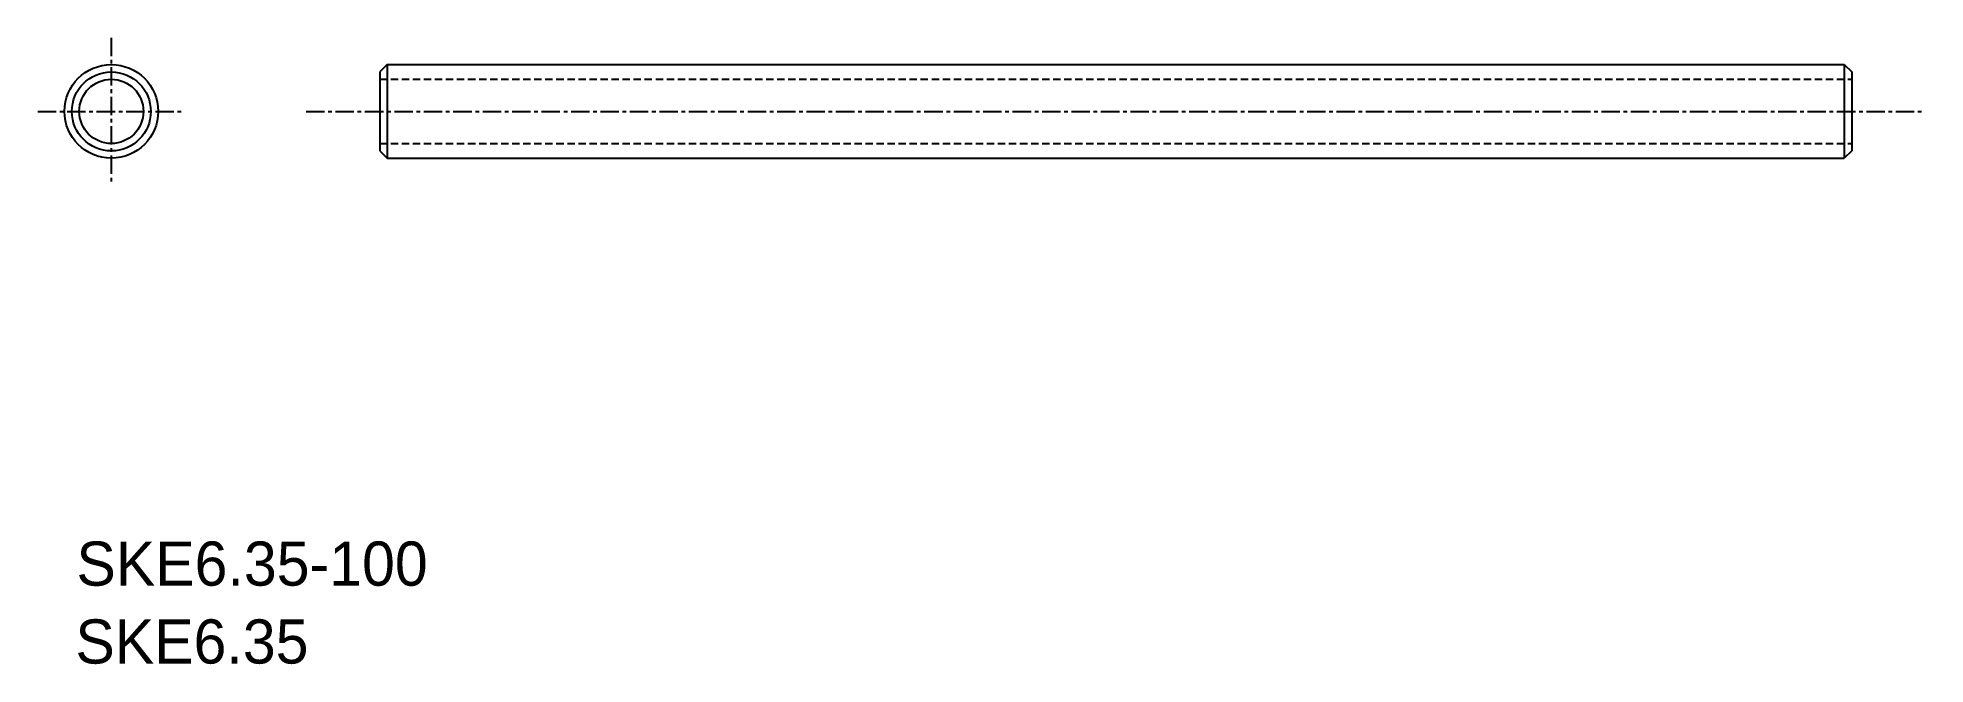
# Model space of a CAD drawing. Extents: x -109 to 19, y 111 to 153.
import ezdxf

# ---------------------------------------------------------------- set-up
doc = ezdxf.new("R2010")
doc.units = 0
doc.linetypes.add('CENTER', pattern=[2, 1.25, -0.25, 0.25, -0.25])
doc.linetypes.add('DASHED', pattern=[0.75, 0.5, -0.25])
doc.layers.get('0').update_dxf_attribs({"linetype": 'CONTINUOUS'})
doc.layers.add('CENTER', color=1, linetype='CENTER')

msp = doc.modelspace()

# ---------------------------------------------------------------- linework, layer by layer
at = {"color": 7, "linetype": 'CONTINUOUS'}
for p, q in [((-85.6, 151.61), (-86.1, 151.11)), ((-85.6, 151.61), (13.4, 151.61)), ((-85.6, 151.61), (-85.6, 145.26)), ((13.4, 151.61), (13.4, 145.26)), ((13.4, 151.61), (13.9, 151.11)), ((-86.1, 151.11), (-86.1, 145.76)), ((13.9, 151.11), (13.9, 145.76)), ((-86.1, 145.76), (-85.6, 145.26)), ((-85.6, 145.26), (13.4, 145.26)), ((13.9, 145.76), (13.4, 145.26))]:
    msp.add_line(p, q, dxfattribs=at)
at = {"color": 3, "linetype": 'DASHED'}
for p, q in [((-86.1, 150.61), (13.9, 150.61)), ((-86.1, 146.26), (13.9, 146.26))]:
    msp.add_line(p, q, dxfattribs=at)
at = {"color": 7, "linetype": 'CONTINUOUS'}
for radius in [3.18, 2.68, 2.18]:
    msp.add_circle((-104.33, 148.43), radius, dxfattribs=at)
at = {"layer": 'CENTER', "color": 1, "linetype": 'CENTER'}
for p, q in [((-104.33, 153.43), (-104.33, 143.43)), ((-109.33, 148.43), (-99.33, 148.43)), ((-91.1, 148.43), (18.9, 148.43))]:
    msp.add_line(p, q, dxfattribs=at)

# ---------------------------------------------------------------- texts
at = {"color": 7, "linetype": 'CONTINUOUS'}
for s, p in [('SKE6.35-100', (-106.7, 116.22)), ('SKE6.35', (-106.77, 110.93))]:
    msp.add_text(s, height=3, dxfattribs=at).set_placement(p)

doc.saveas('drawing.dxf')
